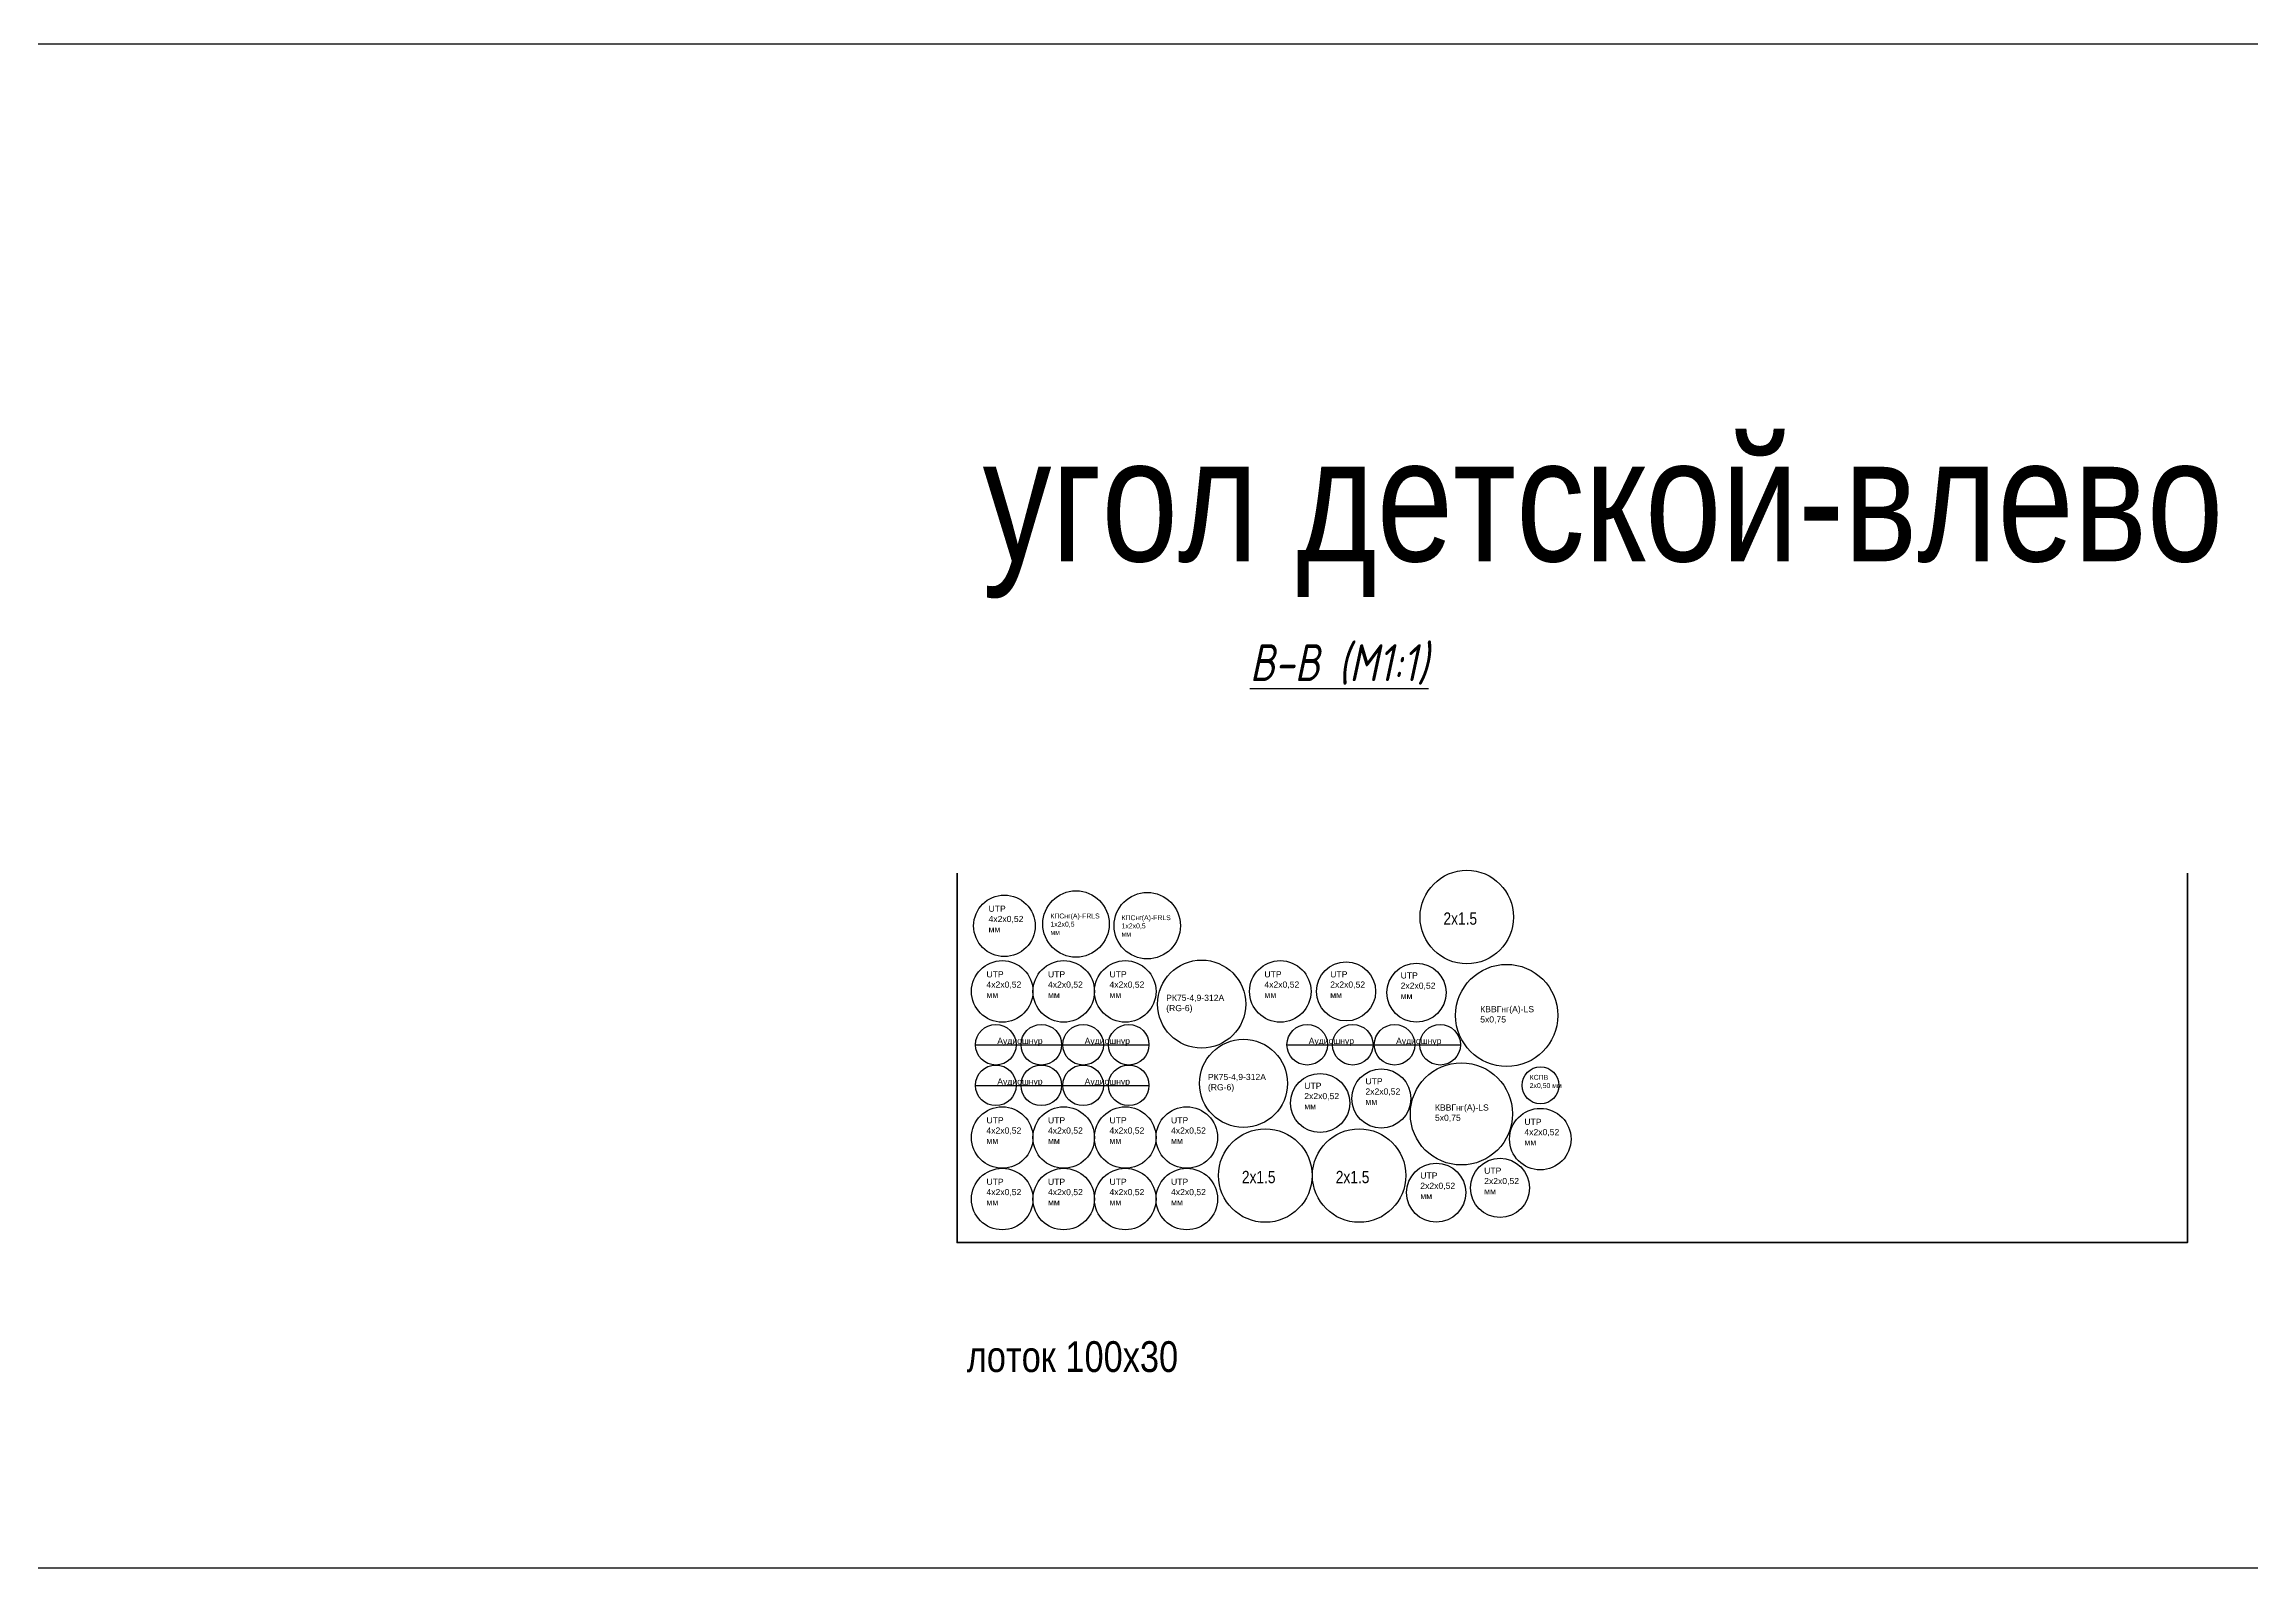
# Model space of a CAD drawing. Header units: millimetres. Extents: x -14566 to 16488, y -7315 to 17206.
# Drawn here: x -6206.8 to -6027.4, y -6445.1 to -6321.3 of the extents above; entities that cross this region are included whole.
import ezdxf

# ---------------------------------------------------------------- set-up
doc = ezdxf.new("R2010")
doc.units = ezdxf.units.MM
for name, color, linetype in [('05 Слаботочка', 7, 'Continuous'), ('06 Авт-ка климата', 7, 'Continuous'), ('08 Пож. и техн. сигн.', 7, 'Continuous'), ('13 Трассы и коробки слаботочки', 7, 'Continuous')]:
    doc.layers.add(name, color=color, linetype=linetype)
doc.layers.add('100 noprint', color=2, linetype='Continuous', plot=False)
doc.styles.get("Standard").update_dxf_attribs({"font": 'arial.ttf'})
doc.styles.add('ГОСТ-ISOCPEUR', font='isocpeui.ttf', dxfattribs={"width": 0.8})

msp = doc.modelspace()

# ---------------------------------------------------------------- linework, layer by layer
at = {"layer": '05 Слаботочка', "color": 6}
for p, q in [((-6131.1, -6402.6), (-6124.1, -6402.6)), ((-6124, -6402.6), (-6117, -6402.6)), ((-6105.79, -6402.6), (-6098.79, -6402.6)), ((-6098.69, -6402.6), (-6091.69, -6402.6)), ((-6131.1, -6405.9), (-6124.1, -6405.9)), ((-6124, -6405.9), (-6117, -6405.9))]:
    msp.add_line(p, q, dxfattribs=at)
for centre, radius in [((-6128.93, -6398.27), 2.5), ((-6123.93, -6398.27), 2.5), ((-6118.93, -6398.27), 2.5), ((-6112.72, -6399.3), 3.58), ((-6106.33, -6398.27), 2.5), ((-6100.98, -6398.27), 2.4), ((-6129.45, -6402.6), 1.65), ((-6125.75, -6402.6), 1.65), ((-6122.35, -6402.6), 1.65), ((-6118.65, -6402.6), 1.65), ((-6104.14, -6402.6), 1.65), ((-6100.44, -6402.6), 1.65), ((-6097.04, -6402.6), 1.65), ((-6093.34, -6402.6), 1.65), ((-6109.32, -6405.74), 3.58), ((-6129.45, -6405.9), 1.65), ((-6125.75, -6405.9), 1.65), ((-6122.35, -6405.9), 1.65), ((-6118.65, -6405.9), 1.65), ((-6103.09, -6407.34), 2.4), ((-6098.12, -6406.97), 2.4), ((-6128.93, -6410.14), 2.5), ((-6123.93, -6410.14), 2.5), ((-6118.93, -6410.14), 2.5), ((-6113.93, -6410.14), 2.5), ((-6107.55, -6413.23), 3.8), ((-6099.92, -6413.23), 3.8), ((-6128.93, -6415.14), 2.5), ((-6123.93, -6415.14), 2.5), ((-6118.93, -6415.14), 2.5), ((-6113.93, -6415.14), 2.5)]:
    msp.add_circle(centre, radius, dxfattribs=at)
at = {"layer": '06 Авт-ка климата', "color": 5}
for centre, radius in [((-6091.17, -6392.23), 3.8), ((-6128.75, -6392.94), 2.5), ((-6095.26, -6398.37), 2.4), ((-6087.93, -6400.22), 4.15), ((-6091.61, -6408.22), 4.15), ((-6085.2, -6410.27), 2.5), ((-6093.66, -6414.62), 2.4), ((-6088.47, -6414.23), 2.4)]:
    msp.add_circle(centre, radius, dxfattribs=at)
at = {"layer": '08 Пож. и техн. сигн.', "color": 1}
for centre, radius in [((-6122.93, -6392.79), 2.7), ((-6117.14, -6392.93), 2.7), ((-6085.18, -6405.9), 1.5)]:
    msp.add_circle(centre, radius, dxfattribs=at)
at = {"layer": '100 noprint', "color": 3}
msp.add_lwpolyline([(-6532.65, -6321.3), (-6532.65, -6445.1), (-5985.26, -6445.1), (-5985.26, -6321.3)], close=True, dxfattribs=at)
at = {"layer": '13 Трассы и коробки слаботочки', "lineweight": 40}
msp.add_lwpolyline([(-6132.6, -6388.67), (-6132.6, -6418.67), (-6032.6, -6418.67), (-6032.6, -6388.67)], dxfattribs=at)

# ---------------------------------------------------------------- texts
at = {"layer": '05 Слаботочка', "color": 6, "width": 0.8}
for p in [(-6109.45, -6413.85), (-6101.82, -6413.85)]:
    msp.add_text('2x1.5', height=1, dxfattribs=at).set_placement(p)
at = {"layer": '05 Слаботочка', "color": 6, "char_height": 0.5, "width": 2.8168, "attachment_point": 1}
for s, insert in [('{UTP 4х2х0,52 мм}', (-6130.21, -6396.63)), ('{UTP 4х2х0,52 мм}', (-6125.21, -6396.63)), ('{UTP 4х2х0,52 мм}', (-6120.21, -6396.63)), ('{UTP 4х2х0,52 мм}', (-6107.62, -6396.63)), ('{UTP 2х2х0,52 мм}', (-6102.27, -6396.63)), ('{РК75-4,9-312А (RG-6)}', (-6115.6, -6398.54)), ('{Аудиошнур}', (-6129.33, -6402.04)), ('{Аудиошнур}', (-6122.23, -6402.04)), ('{Аудиошнур}', (-6104.02, -6402.04)), ('{Аудиошнур}', (-6096.92, -6402.04)), ('{Аудиошнур}', (-6129.33, -6405.34)), ('{Аудиошнур}', (-6122.23, -6405.34)), ('{РК75-4,9-312А (RG-6)}', (-6112.21, -6404.97)), ('{UTP 2х2х0,52 мм}', (-6099.41, -6405.32)), ('{UTP 2х2х0,52 мм}', (-6104.38, -6405.69)), ('{UTP 4х2х0,52 мм}', (-6130.21, -6408.49)), ('{UTP 4х2х0,52 мм}', (-6125.21, -6408.49)), ('{UTP 4х2х0,52 мм}', (-6120.21, -6408.49)), ('{UTP 4х2х0,52 мм}', (-6115.21, -6408.49)), ('{UTP 4х2х0,52 мм}', (-6130.21, -6413.49)), ('{UTP 4х2х0,52 мм}', (-6125.21, -6413.49)), ('{UTP 4х2х0,52 мм}', (-6120.21, -6413.49)), ('{UTP 4х2х0,52 мм}', (-6115.21, -6413.49))]:
    msp.add_mtext(s, dxfattribs=dict(at, insert=insert))
at = {"layer": '06 Авт-ка климата', "color": 5, "width": 0.8}
msp.add_text('2x1.5', height=1, dxfattribs=at).set_placement((-6093.07, -6392.85))
at = {"layer": '06 Авт-ка климата', "color": 5, "char_height": 0.5, "width": 2.8168, "attachment_point": 1}
for s, insert in [('{UTP 4х2х0,52 мм}', (-6130.04, -6391.3)), ('{UTP 2х2х0,52 мм}', (-6096.55, -6396.72)), ('{КВВГнг(А)-LS 5х0,75}', (-6090.08, -6399.46)), ('{КВВГнг(А)-LS 5х0,75}', (-6093.76, -6407.45)), ('{UTP 4х2х0,52 мм}', (-6086.49, -6408.62)), ('{UTP 2х2х0,52 мм}', (-6089.76, -6412.59)), ('{UTP 2х2х0,52 мм}', (-6094.95, -6412.98))]:
    msp.add_mtext(s, dxfattribs=dict(at, insert=insert))
at = {"layer": '08 Пож. и техн. сигн.', "color": 1, "char_height": 0.4, "width": 2.8168, "attachment_point": 1}
for s, insert in [('{КПСнг(А)-FRLS 1x2x0,5 мм}', (-6125.01, -6391.94)), ('{КПСнг(А)-FRLS 1x2x0,5 мм}', (-6119.23, -6392.08)), ('{КСПВ 2х0,50 мм}', (-6086.06, -6405.05))]:
    msp.add_mtext(s, dxfattribs=dict(at, insert=insert))
at = {"layer": '100 noprint', "width": 0.8}
msp.add_text('угол детской-влево', height=10, dxfattribs=at).set_placement((-6130.52, -6363.32))
at = {"layer": '13 Трассы и коробки слаботочки', "width": 0.8}
msp.add_text('лоток 100х30', height=2.5, dxfattribs=at).set_placement((-6131.81, -6429.19))
at = {"layer": '13 Трассы и коробки слаботочки', "insert": (-6108.81, -6370.06), "char_height": 3, "width": 42.5883, "attachment_point": 1, "style": 'ГОСТ-ISOCPEUR'}
msp.add_mtext('{\\LВ-В (М1:1)}', dxfattribs=at)

doc.saveas('drawing.dxf')
